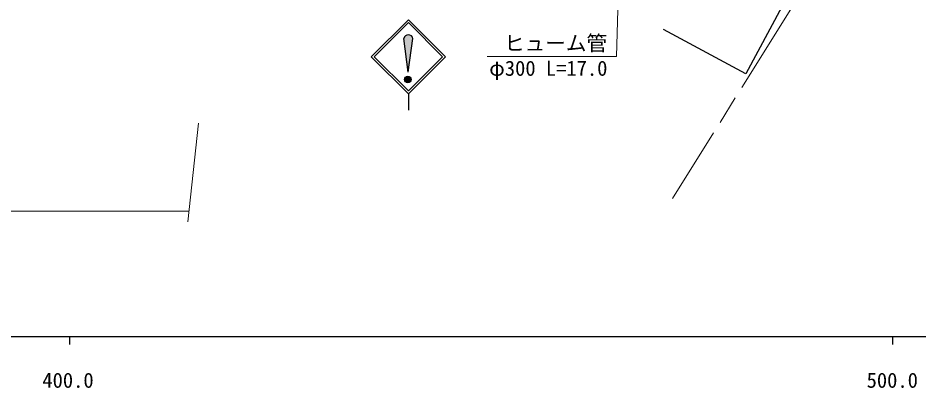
# Model space of a CAD drawing. Units: millimetres, scale not verified. Extents: x 40000 to 680000, y 20000 to 380000.
# Drawn here: x 461762 to 571119, y 198715 to 243752 of the extents above; entities that cross this region are included whole.
import ezdxf
from ezdxf.enums import TextEntityAlignment as Align

# ---------------------------------------------------------------- set-up
doc = ezdxf.new("R2010")
doc.units = ezdxf.units.MM
doc.header["$LTSCALE"] = 1000
doc.linetypes.add('CHAIN', pattern=[18.5, 12, -1.5, 3.5, -1.5])
for name, color, linetype, lineweight in [('M-BGD', 7, 'Continuous', 25), ('M-BMK', 2, 'CHAIN', 13), ('M-STR-HTXT', 7, 'Continuous', 13), ('M-STR-STRC', 7, 'Continuous', 25), ('M-TTL-BAND', 7, 'Continuous', 25)]:
    doc.layers.add(name, color=color, linetype=linetype, lineweight=lineweight)
doc.styles.add('ＭＳ ゴシック', font='')
doc.styles.get('ＭＳ ゴシック').set_extended_font_data('MS Gothic')

msp = doc.modelspace()

# ---------------------------------------------------------------- hatches: boundary and pattern name
at = {"layer": 'M-STR-STRC'}
for points in [[(509151, 237170), (509756, 241246), (509753, 241256), (509751, 241266), (509748, 241275), (509745, 241285), (509743, 241295), (509739, 241304), (509736, 241314), (509733, 241323), (509729, 241333), (509725, 241342), (509721, 241352), (509717, 241361), (509713, 241370), (509708, 241379), (509704, 241388), (509699, 241397), (509694, 241406), (509689, 241415), (509684, 241423), (509678, 241432), (509673, 241440), (509667, 241449), (509661, 241457), (509655, 241465), (509649, 241473), (509643, 241481), (509637, 241489), (509630, 241497), (509624, 241504), (509617, 241512), (509610, 241519), (509603, 241527), (509596, 241534), (509588, 241541), (509581, 241548), (509573, 241554), (509566, 241561), (509558, 241568), (509550, 241574), (509542, 241580), (509534, 241586), (509526, 241592), (509518, 241598), (509509, 241604), (509501, 241609), (509492, 241614), (509484, 241620), (509475, 241625), (509466, 241630), (509457, 241634), (509448, 241639), (509439, 241643), (509430, 241648), (509420, 241652), (509411, 241656), (509402, 241659), (509392, 241663), (509383, 241666), (509373, 241670), (509364, 241673), (509354, 241676), (509344, 241679), (509334, 241681), (509325, 241684), (509315, 241686), (509305, 241688), (509295, 241690), (509285, 241692), (509275, 241693), (509265, 241695), (509255, 241696), (509245, 241697), (509235, 241698), (509225, 241698), (509214, 241699), (509204, 241699), (509194, 241699), (509184, 241699), (509174, 241699), (509164, 241699), (509154, 241698), (509144, 241698), (509134, 241697), (509124, 241696), (509114, 241694), (509104, 241693), (509094, 241691), (509084, 241690), (509074, 241688), (509064, 241686), (509054, 241683), (509044, 241681), (509034, 241678), (509025, 241675), (509015, 241672), (509005, 241669), (508996, 241666), (508986, 241663), (508977, 241659), (508967, 241655), (508958, 241651), (508949, 241647), (508940, 241643), (508931, 241638), (508922, 241634), (508913, 241629), (508904, 241624), (508895, 241619), (508886, 241614), (508878, 241608), (508869, 241603), (508861, 241597), (508853, 241591), (508845, 241585), (508836, 241579), (508828, 241573), (508821, 241567), (508813, 241560), (508805, 241554), (508798, 241547), (508790, 241540), (508783, 241533), (508776, 241526), (508769, 241518), (508762, 241511), (508755, 241503), (508749, 241496), (508742, 241488), (508736, 241480), (508730, 241472), (508723, 241464), (508718, 241456), (508712, 241448), (508706, 241439), (508701, 241431), (508695, 241422), (508690, 241413), (508685, 241405), (508680, 241396), (508675, 241387), (508671, 241378), (508666, 241369), (508662, 241360), (508658, 241350), (508654, 241341), (508650, 241332), (508647, 241322), (508643, 241313), (508640, 241303), (508637, 241293), (508634, 241284), (508631, 241274), (508628, 241264)], [(509541, 236251), (509541, 236258), (509541, 236265), (509540, 236272), (509540, 236279), (509539, 236286), (509539, 236293), (509538, 236300), (509537, 236307), (509536, 236314), (509535, 236321), (509534, 236328), (509532, 236335), (509531, 236342), (509529, 236349), (509527, 236355), (509525, 236362), (509523, 236369), (509521, 236376), (509519, 236382), (509517, 236389), (509514, 236395), (509512, 236402), (509509, 236408), (509506, 236415), (509503, 236421), (509500, 236428), (509497, 236434), (509494, 236440), (509491, 236446), (509487, 236452), (509484, 236458), (509480, 236464), (509476, 236470), (509472, 236476), (509468, 236482), (509464, 236488), (509460, 236493), (509456, 236499), (509451, 236504), (509447, 236510), (509442, 236515), (509438, 236520), (509433, 236526), (509428, 236531), (509423, 236536), (509418, 236541), (509413, 236545), (509408, 236550), (509403, 236555), (509397, 236559), (509392, 236564), (509386, 236568), (509381, 236572), (509375, 236577), (509369, 236581), (509364, 236585), (509358, 236589), (509352, 236592), (509346, 236596), (509340, 236600), (509334, 236603), (509328, 236606), (509321, 236610), (509315, 236613), (509309, 236616), (509302, 236619), (509296, 236621), (509289, 236624), (509283, 236627), (509276, 236629), (509270, 236632), (509263, 236634), (509256, 236636), (509250, 236638), (509243, 236640), (509236, 236642), (509229, 236643), (509222, 236645), (509215, 236646), (509209, 236647), (509202, 236649), (509195, 236650), (509188, 236650), (509181, 236651), (509174, 236652), (509167, 236652), (509160, 236653), (509153, 236653), (509146, 236653), (509139, 236653), (509132, 236653), (509125, 236653), (509118, 236653), (509111, 236652), (509104, 236652), (509097, 236651), (509090, 236650), (509083, 236650), (509076, 236649), (509069, 236647), (509062, 236646), (509055, 236645), (509048, 236643), (509041, 236642), (509035, 236640), (509028, 236638), (509021, 236636), (509014, 236634), (509008, 236632), (509001, 236629), (508995, 236627), (508988, 236624), (508982, 236621), (508975, 236619), (508969, 236616), (508962, 236613), (508956, 236610), (508950, 236606), (508944, 236603), (508938, 236600), (508932, 236596), (508926, 236592), (508920, 236589), (508914, 236585), (508908, 236581), (508902, 236577), (508897, 236572), (508891, 236568), (508886, 236564), (508880, 236559), (508875, 236555), (508870, 236550), (508864, 236545), (508859, 236541), (508854, 236536), (508849, 236531), (508845, 236526), (508840, 236520), (508835, 236515), (508831, 236510), (508826, 236504), (508822, 236499), (508817, 236493), (508813, 236488), (508809, 236482), (508805, 236476), (508801, 236470), (508798, 236464), (508794, 236458), (508790, 236452), (508787, 236446), (508784, 236440), (508780, 236434), (508777, 236428), (508774, 236421), (508771, 236415), (508768, 236408), (508766, 236402), (508763, 236395), (508761, 236389), (508758, 236382), (508756, 236376), (508754, 236369), (508752, 236362), (508750, 236355), (508748, 236349), (508747, 236342), (508745, 236335), (508744, 236328), (508743, 236321), (508741, 236314), (508740, 236307), (508739, 236300), (508739, 236293), (508738, 236286), (508737, 236279), (508737, 236272), (508737, 236265), (508737, 236258), (508736, 236251), (508737, 236244), (508737, 236237), (508737, 236230), (508737, 236223), (508738, 236216), (508739, 236209), (508739, 236202), (508740, 236195), (508741, 236188), (508743, 236181), (508744, 236174), (508745, 236168), (508747, 236161), (508748, 236154), (508750, 236147), (508752, 236140), (508754, 236134), (508756, 236127), (508758, 236120), (508761, 236114), (508763, 236107), (508766, 236101), (508768, 236094), (508771, 236088), (508774, 236081), (508777, 236075), (508780, 236069), (508784, 236062), (508787, 236056), (508790, 236050), (508794, 236044), (508798, 236038), (508801, 236032), (508805, 236026), (508809, 236021), (508813, 236015), (508817, 236009), (508822, 236004), (508826, 235998), (508831, 235993), (508835, 235987), (508840, 235982), (508845, 235977), (508849, 235972), (508854, 235967), (508859, 235962), (508864, 235957), (508870, 235952), (508875, 235948), (508880, 235943), (508886, 235939), (508891, 235934), (508897, 235930), (508902, 235926), (508908, 235922), (508914, 235918), (508920, 235914), (508926, 235910), (508932, 235906), (508938, 235903), (508944, 235899), (508950, 235896), (508956, 235893), (508962, 235890), (508969, 235887), (508975, 235884), (508982, 235881), (508988, 235878), (508995, 235876), (509001, 235873), (509008, 235871), (509014, 235869), (509021, 235867), (509028, 235865), (509035, 235863), (509041, 235861), (509048, 235859), (509055, 235858), (509062, 235856), (509069, 235855), (509076, 235854), (509083, 235853), (509090, 235852), (509097, 235851), (509104, 235851), (509111, 235850), (509118, 235850), (509125, 235849), (509132, 235849), (509139, 235849), (509146, 235849), (509153, 235849), (509160, 235850), (509167, 235850), (509174, 235851), (509181, 235851), (509188, 235852), (509195, 235853), (509202, 235854), (509209, 235855), (509215, 235856), (509222, 235858), (509229, 235859), (509236, 235861), (509243, 235863), (509250, 235865), (509256, 235867), (509263, 235869), (509270, 235871), (509276, 235873), (509283, 235876), (509289, 235878), (509296, 235881), (509302, 235884), (509309, 235887), (509315, 235890), (509321, 235893), (509328, 235896), (509334, 235899), (509340, 235903), (509346, 235906), (509352, 235910), (509358, 235914), (509364, 235918), (509369, 235922), (509375, 235926), (509381, 235930), (509386, 235934), (509392, 235939), (509397, 235943), (509403, 235948), (509408, 235952), (509413, 235957), (509418, 235962), (509423, 235967), (509428, 235972), (509433, 235977), (509438, 235982), (509442, 235987), (509447, 235993), (509451, 235998), (509456, 236004), (509460, 236009), (509464, 236015), (509468, 236021), (509472, 236026), (509476, 236032), (509480, 236038), (509484, 236044), (509487, 236050), (509491, 236056), (509494, 236062), (509497, 236069), (509500, 236075), (509503, 236081), (509506, 236088), (509509, 236094), (509512, 236101), (509514, 236107), (509517, 236114), (509519, 236120), (509521, 236127), (509523, 236134), (509525, 236140), (509527, 236147), (509529, 236154), (509531, 236161), (509532, 236168), (509534, 236174), (509535, 236181), (509536, 236188), (509537, 236195), (509538, 236202), (509539, 236209), (509539, 236216), (509540, 236223), (509540, 236230), (509541, 236237), (509541, 236244)]]:
    msp.add_hatch(color=256, dxfattribs=at).paths.add_polyline_path(points)

# ---------------------------------------------------------------- linework, layer by layer
at = {"layer": 'M-BGD'}
for p, q in [((554585, 245109), (550206, 236946)), ((550206, 236946), (540208, 242363))]:
    msp.add_line(p, q, dxfattribs=at)
at = {"layer": 'M-BMK'}
msp.add_line((575647, 276866), (541277, 221766), dxfattribs=at)
at = {"layer": 'M-STR-HTXT'}
for p, q in [((535178, 263455), (534500, 239067)), ((534500, 239067), (518770, 239067)), ((483680, 230943), (482408, 218927)), ((396177, 220231), (482546, 220231))]:
    msp.add_line(p, q, dxfattribs=at)
at = {"layer": 'M-STR-STRC'}
for p, q in [((504694, 239035), (509194, 243535)), ((505048, 239035), (509194, 243182)), ((513695, 239035), (509194, 243535)), ((513341, 239035), (509194, 243182)), ((509151, 237170), (508628, 241264)), ((509151, 237170), (509756, 241246)), ((504694, 239035), (509194, 234535)), ((505048, 239035), (509194, 234888)), ((509194, 234888), (513341, 239035)), ((509195, 234535), (513695, 239035)), ((509195, 234535), (509195, 232535))]:
    msp.add_line(p, q, dxfattribs=at)
msp.add_circle((509139, 236251), 402, dxfattribs=at)
msp.add_arc((509190, 241120), 580, 12.56711, 165.59959, dxfattribs=at)
at = {"layer": 'M-TTL-BAND'}
for p, q in [((40000, 205000), (579000, 205000)), ((468000, 205000), (468000, 204000)), ((568000, 205000), (568000, 204000))]:
    msp.add_line(p, q, dxfattribs=at)

# ---------------------------------------------------------------- texts
at = {"layer": 'M-STR-HTXT', "style": 'ＭＳ ゴシック'}
for s, p in [('ヒューム管', (520835, 239222)), ('φ300 L=17.0', (519018, 236165))]:
    msp.add_text(s, height=1833, dxfattribs=at).set_placement(p, align=Align.BOTTOM_LEFT)
at = {"layer": 'M-TTL-BAND', "style": 'ＭＳ ゴシック'}
for s, p in [('400.0', (464719, 198195)), ('500.0', (564875, 198195))]:
    msp.add_text(s, height=1833, dxfattribs=at).set_placement(p, align=Align.BOTTOM_LEFT)

doc.saveas('drawing.dxf')
